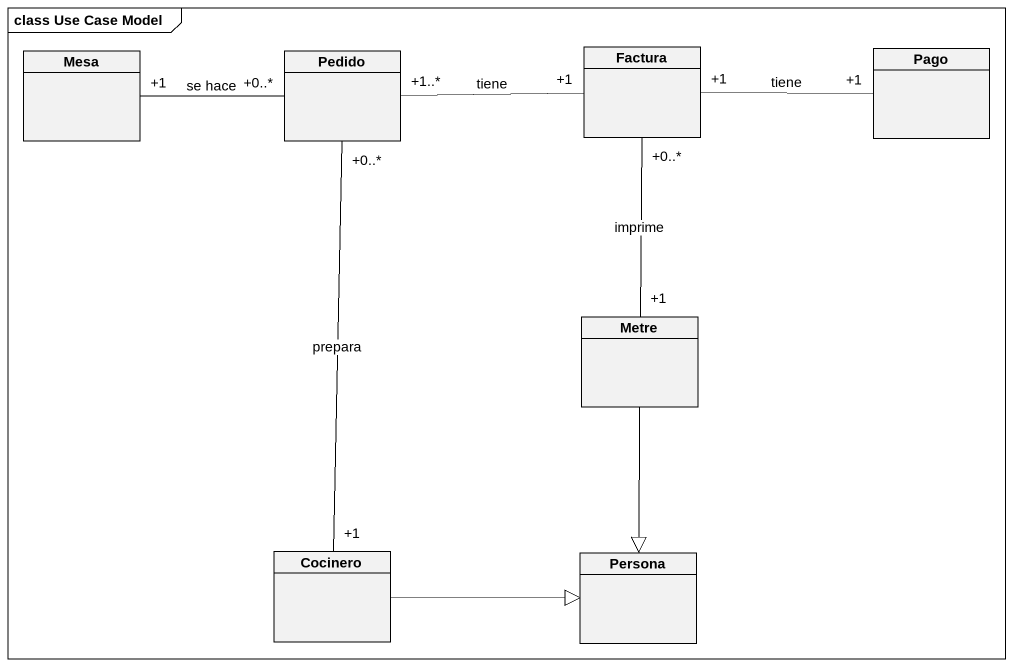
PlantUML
@startuml
mainframe class Use Case Model
hide circle
hide empty members
class Mesa
class Pedido
class Factura
class Pago
class Metre
class Cocinero
class Persona
Pedido "+0..*" -left- "+1" Mesa : se hace
Pedido "+1..*" -right- "+1" Factura : tiene
Pedido "+0..*" -- "+1" Cocinero : prepara
Factura "+1" -right- "+1" Pago : tiene
Factura "+0..*" -- "+1" Metre : imprime
Metre --|> Persona
Cocinero -right-|> Persona
@enduml
